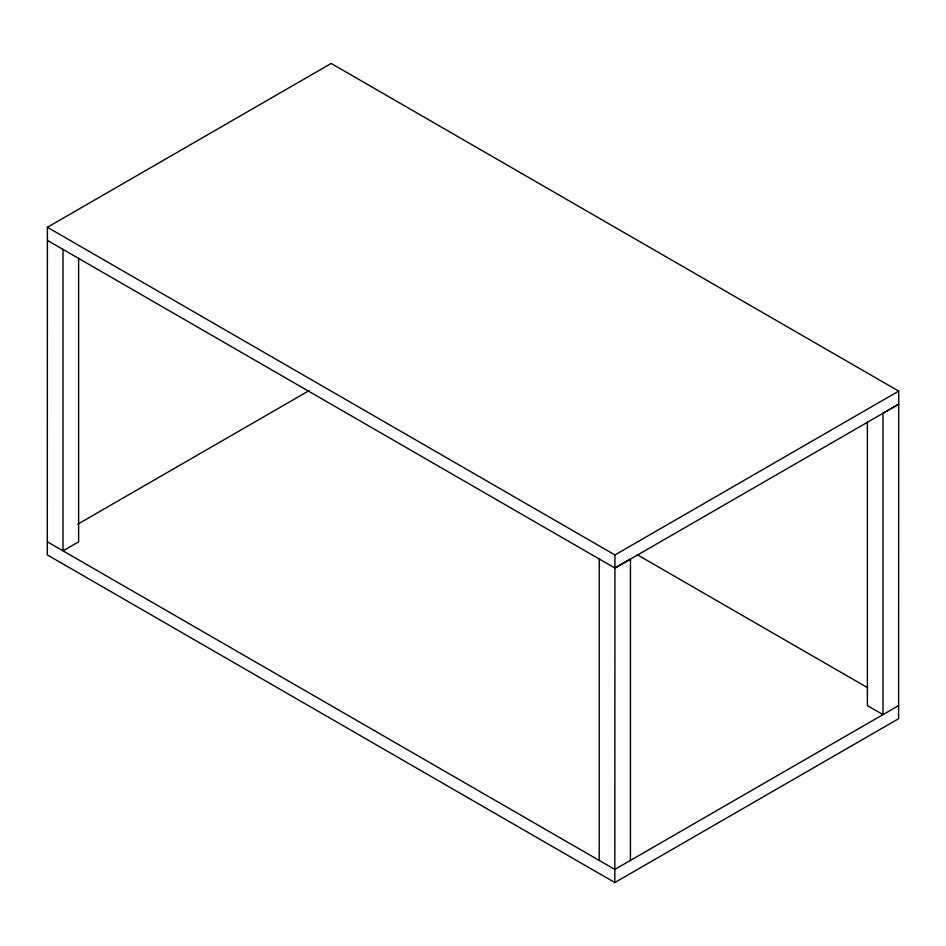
<?xml version="1.0" encoding="UTF-8"?>
<svg xmlns="http://www.w3.org/2000/svg" width="946" height="946" viewBox="0 0 946 946"><rect width="100%" height="100%" fill="white"/><g stroke="black" fill="none" stroke-linecap="round" stroke-linejoin="round"><path stroke-width="1.42" d="M614.829 882.547L47.3 554.888L47.406 227.288L331.171 63.453L898.7 391.112L898.7 404.226L614.935 568.049L614.829 882.547L898.594 718.712L898.7 404.226M77.95 524.084L309.07 390.651M47.406 227.288L614.935 554.947L898.7 391.112M47.406 240.39L614.935 568.049L630.438 558.98L630.438 860.422M898.594 404.155L882.985 413.166L882.985 714.62L867.376 705.61L867.376 421.892M898.594 705.61L614.829 869.433L47.3 541.774M637.226 554.711L867.624 687.73M614.935 554.947L614.935 568.049M599.22 558.98L599.22 860.422M78.624 258.128L78.624 541.845L63.015 550.856L63.015 249.401"/></g></svg>
